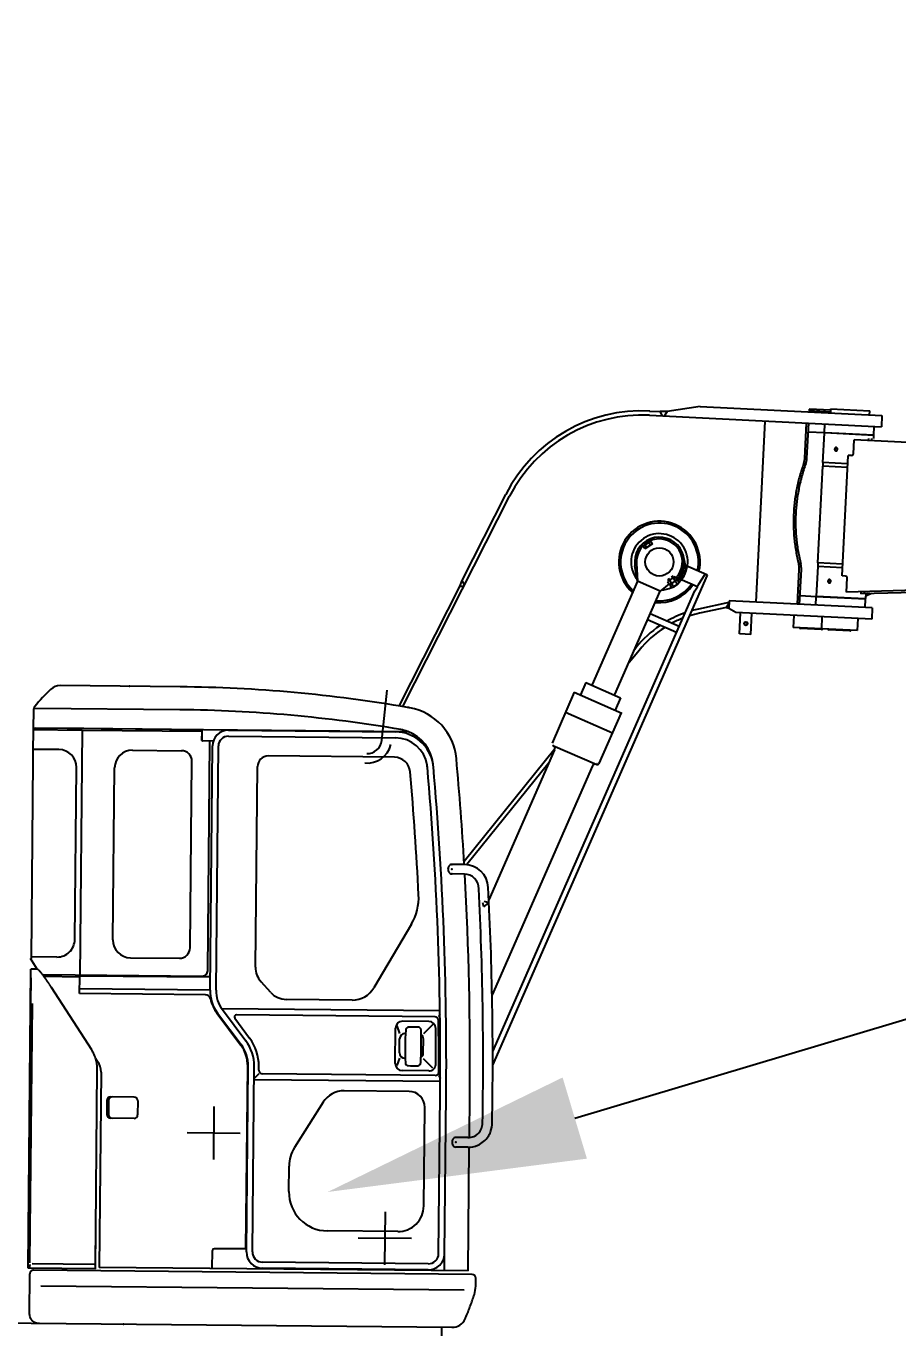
# Model space of a CAD drawing. Header units: metres. Extents: x -81 to 63023, y -186 to 109005.
# Drawn here: x 151.963 to 154.33, y -76.665 to -73.13 of the extents above; entities that cross this region are included whole.
import ezdxf
from ezdxf import colors
from ezdxf.entities.mleader import LeaderData, LeaderLine
from ezdxf.math import Vec2, Vec3

# ---------------------------------------------------------------- set-up
doc = ezdxf.new("R2010")
doc.units = ezdxf.units.M
doc.layers.add('LIN010CO', color=2, linetype='Continuous')
doc.layers.add('TEXT025', color=7, linetype='Continuous')
doc.styles.add('ARIAL', font='arial.ttf')

# ---------------------------------------------------------------- blocks, each defined once
blk = doc.blocks.new('scavatrice posa tubi')
for p, q in [((1.6311, 2.4001), (1.6608, 2.3986)), ((1.6806, 2.3992), (1.6608, 2.3986)), ((1.6672, 2.3863), (1.6608, 2.3986)), ((1.6806, 2.3992), (1.6721, 2.386)), ((1.7736, 2.413), (1.6806, 2.3992)), ((1.7736, 2.413), (2.288, 2.3871)), ((2.0822, 2.4055), (2.082, 2.4005)), ((2.1434, 2.3974), (2.082, 2.4005)), ((2.1436, 2.4024), (2.0822, 2.4055)), ((2.0833, 2.3974), (2.0834, 2.3999)), ((2.1432, 2.3944), (2.1438, 2.4064)), ((2.1438, 2.4064), (2.2536, 2.4008)), ((2.253, 2.3889), (2.2536, 2.4008)), ((1.6305, 2.3881), (2.2864, 2.3552)), ((1.9569, 2.3717), (1.9311, 1.8596)), ((2.07, 2.2671), (2.0749, 2.3658)), ((2.0759, 2.2668), (2.0809, 2.3655)), ((2.1254, 2.3392), (2.1266, 2.3632)), ((2.288, 2.3871), (2.2864, 2.3552)), ((2.0797, 2.3415), (2.1254, 2.3392)), ((2.1211, 2.2542), (2.1253, 2.3378)), ((2.1264, 2.3387), (2.1253, 2.3378)), ((2.1254, 2.3392), (2.2652, 2.3322)), ((2.2642, 2.3318), (2.1264, 2.3387)), ((2.2503, 2.317), (2.2506, 2.3229)), ((2.2594, 2.3165), (2.2597, 2.3225)), ((2.2651, 2.3307), (2.2642, 2.3318)), ((2.2647, 2.3222), (2.2651, 2.3307)), ((2.2652, 2.3322), (2.2664, 2.3562)), ((2.2075, 2.2791), (2.2095, 2.319)), ((3.9767, 2.2301), (2.2095, 2.319)), ((2.1211, 2.2542), (2.1207, 2.2438)), ((2.191, 2.2507), (2.1211, 2.2542)), ((2.1751, 1.9338), (2.1922, 2.2748)), ((2.2022, 2.2743), (2.1922, 2.2748)), ((2.107, 1.9704), (2.1207, 2.2438)), ((2.1905, 2.2403), (2.1207, 2.2438)), ((0.9328, 1.564), (1.2351, 2.159)), ((1.1004, 1.9203), (1.2245, 2.1645)), ((1.6154, 2.0191), (1.6311, 2.0299)), ((1.6336, 2.0207), (1.6294, 2.0269)), ((1.6388, 2.0243), (1.6346, 2.0305)), ((1.6179, 2.0099), (1.6137, 2.0161)), ((1.6388, 2.0243), (1.6179, 2.0099)), ((1.6232, 2.0135), (1.6189, 2.0197)), ((1.7328, 1.9633), (1.7265, 1.9894)), ((1.5964, 1.9187), (1.5895, 1.9625)), ((1.5938, 1.97), (1.5964, 1.9186)), ((1.7928, 1.937), (1.7328, 1.9633)), ((2.0492, 1.8536), (2.0541, 1.9523)), ((2.0551, 1.8533), (2.0601, 1.952)), ((2.1063, 1.9601), (2.1021, 1.8765)), ((2.107, 1.9704), (2.1063, 1.9601)), ((2.1762, 1.9565), (2.1063, 1.9601)), ((2.1768, 1.9669), (2.107, 1.9704)), ((1.0941, 1.9036), (1.1004, 1.9203)), ((1.1079, 1.9087), (1.1004, 1.9203)), ((1.1873, 0.5495), (1.7947, 1.9355)), ((1.5964, 1.9186), (1.4683, 1.6263)), ((1.6605, 1.8905), (1.5964, 1.9186)), ((1.7024, 1.9323), (1.6815, 1.9179)), ((1.6815, 1.9179), (1.6871, 1.9098)), ((1.6862, 1.9211), (1.6829, 1.9258)), ((1.6871, 1.9217), (1.6839, 1.9263)), ((1.6868, 1.9215), (1.6923, 1.9135)), ((1.7087, 1.9232), (1.6878, 1.9088)), ((1.6969, 1.9284), (1.6936, 1.9331)), ((1.6977, 1.929), (1.6945, 1.9338)), ((1.6972, 1.9287), (1.7027, 1.9207)), ((1.7024, 1.9323), (1.708, 1.9243)), ((1.7035, 1.9196), (1.709, 1.9116)), ((1.708, 1.9243), (1.7069, 1.922)), ((1.7087, 1.9232), (1.7142, 1.9152)), ((1.716, 1.9248), (1.7099, 1.9215)), ((1.7142, 1.9152), (1.7131, 1.9129)), ((1.766, 1.9029), (1.716, 1.9248)), ((1.7689, 1.9097), (1.788, 1.9384)), ((1.788, 1.9384), (1.7947, 1.9355)), ((2.1851, 1.9333), (2.1751, 1.9338)), ((3.9618, 1.9351), (2.1878, 1.8881)), ((2.1878, 1.8881), (2.1898, 1.9281)), ((0.9224, 1.5657), (1.0941, 1.9036)), ((1.1057, 1.9042), (1.0941, 1.9036)), ((1.1873, 0.5883), (1.7584, 1.8914)), ((1.5324, 1.5982), (1.6605, 1.8905)), ((1.6859, 1.9115), (1.6605, 1.8905)), ((1.6871, 1.9099), (1.6896, 1.9101)), ((1.6878, 1.9088), (1.6933, 1.9008)), ((1.693, 1.9124), (1.6985, 1.9044)), ((1.6933, 1.9008), (1.6959, 1.901)), ((1.7131, 1.9129), (1.6958, 1.901)), ((1.6987, 1.903), (1.7002, 1.9027)), ((1.7002, 1.9027), (1.6996, 1.9036)), ((1.7002, 1.9027), (1.71, 1.9094)), ((1.71, 1.9094), (1.7094, 1.9103)), ((1.7103, 1.911), (1.71, 1.9094)), ((2.2282, 1.8892), (2.2283, 1.8832)), ((2.6222, 1.8936), (2.2283, 1.8832)), ((2.2373, 1.8895), (2.2374, 1.8835)), ((2.2426, 1.8836), (2.2419, 1.8695)), ((2.2582, 1.884), (2.2423, 1.8766)), ((2.2469, 1.8837), (2.2425, 1.8817)), ((1.8553, 1.8584), (1.7694, 1.8399)), ((1.8481, 1.8446), (1.772, 1.8282)), ((1.8549, 1.8414), (1.8451, 1.8439)), ((1.8481, 1.8446), (1.8557, 1.8564)), ((1.8561, 1.8634), (1.8549, 1.8414)), ((1.8553, 1.8584), (1.8557, 1.8564)), ((2.2606, 1.843), (1.8561, 1.8634)), ((2.1021, 1.875), (2.0564, 1.8773)), ((2.1009, 1.851), (2.1021, 1.875)), ((2.1031, 1.8754), (2.1021, 1.8765)), ((2.2418, 1.868), (2.1021, 1.875)), ((2.2409, 1.8685), (2.1031, 1.8754)), ((2.2406, 1.844), (2.2418, 1.868)), ((2.2419, 1.8695), (2.2409, 1.8685)), ((2.2606, 1.843), (2.259, 1.8111)), ((1.7066, 1.7734), (1.6249, 1.8092)), ((1.7143, 1.7908), (1.6325, 1.8266)), ((1.8744, 1.8304), (1.8549, 1.8414)), ((2.259, 1.8111), (1.8744, 1.8304)), ((1.8854, 1.7698), (1.8884, 1.8297)), ((1.9173, 1.7682), (1.9203, 1.8281)), ((2.0385, 1.8221), (2.0368, 1.7882)), ((2.1184, 1.8181), (2.1167, 1.7842)), ((2.2199, 1.813), (2.2182, 1.7791)), ((1.9173, 1.7682), (1.8854, 1.7698)), ((2.2181, 1.7791), (2.0368, 1.7882)), ((2.1174, 1.7821), (2.0575, 1.7852)), ((2.1973, 1.7781), (2.1374, 1.7811)), ((1.6012, 1.7229), (1.5698, 1.6839)), ((1.5884, 1.726), (1.592, 1.7304)), ((0.303, 1.62), (-0.0356, 1.6233)), ((1.4507, 1.6319), (1.4354, 1.5969)), ((1.4507, 1.6319), (1.5487, 1.5889)), ((0.8737, 1.4683), (0.8887, 1.6104)), ((1.418, 1.6046), (1.355, 1.461)), ((1.418, 1.6046), (1.5521, 1.5458)), ((1.5487, 1.5889), (1.5334, 1.554)), ((-0.1116, 1.5524), (-0.1121, 1.5041)), ((0.3023, 1.5551), (-0.1075, 1.559)), ((1.3931, 1.5479), (1.5259, 1.4898)), ((-0.1119, 1.5241), (-0.1184, 0.8513)), ((1.5507, 1.5464), (1.4878, 1.4028)), ((-0.1121, 1.5041), (0.9471, 1.4938)), ((-0.1121, 1.4991), (0.026, 1.4978)), ((-0.1059, 1.504), (0.0306, 1.5027)), ((0.026, 1.4978), (0.0193, 0.8)), ((0.026, 1.4978), (0.3652, 1.4945)), ((0.0303, 1.5027), (0.3622, 1.4995)), ((0.3649, 1.4679), (0.3652, 1.4945)), ((0.3654, 1.4679), (0.3657, 1.4995)), ((0.4396, 1.4803), (0.9123, 1.4757)), ((0.4397, 1.4973), (0.9124, 1.4927)), ((-0.0394, 1.4424), (-0.1127, 1.4431)), ((0.1685, 1.4404), (0.307, 1.4391)), ((0.3968, 1.4666), (0.3659, 1.4669)), ((0.3813, 0.8165), (0.3876, 1.4644)), ((0.3878, 0.762), (0.3945, 1.4529)), ((0.4048, 0.7618), (0.4115, 1.4527)), ((1.1062, 1.1264), (1.3637, 1.4467)), ((1.3623, 1.4414), (1.1764, 1.0172)), ((1.3576, 1.4544), (1.4816, 1.4)), ((0.3316, 0.882), (0.3367, 1.4088)), ((0.9095, 1.4208), (0.5523, 1.4243)), ((1.3466, 1.4063), (1.114, 1.1169)), ((1.4824, 1.4018), (1.482, 1.402)), ((0.0054, 0.9051), (0.0101, 1.3919)), ((0.1133, 0.9041), (0.118, 1.3909)), ((0.5165, 0.8266), (0.522, 1.3946)), ((1.4692, 1.3963), (1.1855, 0.7491)), ((1.1072, 1.1174), (1.0715, 1.1177)), ((1.0607, 1.1045), (1.0607, 1.104)), ((1.107, 1.0902), (1.0712, 1.0906)), ((1.1625, 0.9978), (1.1596, 1.009)), ((1.1625, 0.9978), (1.1765, 1.0088)), ((1.1765, 1.0088), (1.1631, 1.0125)), ((0.9571, 0.9481), (0.851, 0.7684)), ((-0.1015, 0.8212), (-0.1195, 0.8513)), ((-0.0451, 0.8556), (-0.1184, 0.8563)), ((0.1628, 0.8536), (0.3014, 0.8523)), ((-0.1269, -0.0244), (-0.1187, 0.8213)), ((-0.1015, 0.8212), (-0.1187, 0.8213)), ((-0.1189, 0.7968), (-0.1196, 0.7234)), ((-0.0841, 0.806), (0.3662, 0.8017)), ((-0.0808, 0.801), (0.0193, 0.8)), ((0.0188, 0.7525), (0.0193, 0.8)), ((0.3812, 0.7998), (0.0193, 0.8033)), ((0.3882, 0.7983), (0.0193, 0.8019)), ((0.3882, 0.7995), (0.3812, 0.7998)), ((0.5594, 0.7555), (0.5321, 0.7857)), ((0.0531, 0.5927), (-0.0603, 0.7691)), ((0.3746, 0.749), (0.0188, 0.7525)), ((0.0189, 0.7665), (0.3878, 0.763)), ((-0.1188, 0.2689), (-0.1144, 0.724)), ((1.038, 0.7032), (0.4212, 0.7091)), ((0.4228, 0.707), (0.4891, 0.6185)), ((0.7901, 0.734), (0.6033, 0.7359)), ((0.4081, 0.696), (0.4744, 0.6075)), ((0.4092, 0.6968), (0.4755, 0.6083)), ((0.4579, 0.6822), (0.4996, 0.6264)), ((1.0241, 0.6863), (0.4627, 0.6917)), ((1.0062, 0.6735), (0.9326, 0.6742)), ((1.0175, 0.6649), (0.9915, 0.6386)), ((1.0381, 0.6941), (1.0339, 0.6862)), ((0.9114, 0.5544), (0.9124, 0.6544)), ((0.9242, 0.6393), (0.9169, 0.6613)), ((0.9406, 0.6391), (0.9392, 0.6392)), ((0.9237, 0.5843), (0.9241, 0.6243)), ((0.9909, 0.5837), (0.9913, 0.6237)), ((0.07, 0.5604), (0.0648, 0.5674)), ((0.9236, 0.5693), (0.9164, 0.5489)), ((0.9399, 0.5692), (0.9386, 0.5692)), ((0.9908, 0.5687), (1.0173, 0.5425)), ((0.0635, -0.0262), (0.069, 0.5378)), ((0.08, 0.5299), (0.0747, -0.0223)), ((0.4894, 0.0297), (0.4944, 0.5466)), ((0.4906, 0.0217), (0.4957, 0.5466)), ((0.5076, 0.0215), (0.5127, 0.5464)), ((0.5257, 0.5252), (0.5124, 0.5121)), ((0.5258, 0.5352), (0.5259, 0.5463)), ((1.0246, 0.5204), (0.5357, 0.5251)), ((1.0063, 0.5335), (0.9312, 0.5343)), ((1.0346, 0.5203), (1.039, 0.5123)), ((1.0389, 0.5032), (0.5123, 0.5083)), ((0.0962, 0.45), (0.0958, 0.41)), ((0.1011, 0.4499), (0.1008, 0.4099)), ((0.1735, 0.4592), (0.1062, 0.4599)), ((0.1834, 0.4491), (0.183, 0.4091)), ((0.7074, 0.4447), (0.6268, 0.3164)), ((0.9505, 0.4756), (0.7673, 0.4774)), ((1.0343, 0.0164), (1.0386, 0.4666)), ((1.0513, 0.0162), (1.0556, 0.4664)), ((1.1214, 0.3449), (1.1225, 0.4658)), ((0.3989, 0.4324), (0.3974, 0.2825)), ((0.9924, 0.1513), (0.9951, 0.4302)), ((0.173, 0.3992), (0.1057, 0.3999)), ((0.4731, 0.3567), (0.3232, 0.3582)), ((1.0723, 0.3318), (1.0723, 0.3313)), ((1.1171, 0.3447), (1.0832, 0.345)), ((1.1168, 0.3175), (1.0828, 0.3178)), ((1.1177, -0.0324), (1.1211, 0.3176)), ((-0.1215, -0.0099), (-0.1188, 0.2689)), ((0.6108, 0.192), (0.6115, 0.2642)), ((0.8828, 0.1348), (0.8814, -0.0151)), ((0.9187, 0.079), (0.7197, 0.0809)), ((0.064, 0.0258), (0.0641, 0.0398)), ((0.9571, 0.0591), (0.8071, 0.0606)), ((0.3939, -0.0254), (0.3944, 0.0256)), ((0.4907, 0.0297), (0.3995, 0.0305)), ((1.0506, -0.0317), (1.051, 0.0116)), ((0.0635, -0.0262), (-0.1269, -0.0244)), ((-0.1219, -0.0142), (-0.1232, -0.0216)), ((0.0597, -0.0142), (-0.1153, -0.0125)), ((1.1294, -0.0425), (-0.1117, -0.0305)), ((1.1177, -0.0324), (0.0747, -0.0223)), ((1.0049, -0.0293), (0.5362, -0.0248)), ((1.005, -0.0123), (0.5363, -0.0078)), ((1.1177, -0.0324), (1.0288, -0.0315)), ((-0.1229, -0.156), (-0.1218, -0.0404)), ((-0.122, -0.0632), (-0.1218, -0.0404)), ((1.1391, -0.0754), (1.1393, -0.0526)), ((1.1062, -0.0873), (-0.0906, -0.0757)), ((-1.1633, -0.1703), (1.0719, -0.1919)), ((1.0435, -0.2166), (1.0437, -0.1916))]:
    blk.add_line(p, q)
for centre, radius in [((1.6587, 1.9733), 0.04), ((1.9029, 1.7989), 0.005), ((1.9029, 1.7989), 0.00419)]:
    blk.add_circle(centre, radius)
for centre, radius, start, end in [((1.6095, 1.9688), 0.4319, 87.1208, 153.0614), ((2.0839, 2.3999), 0.0005, 357.1208, 87.1208), ((1.6095, 1.9688), 0.4199, 87.1208, 153.0614), ((2.1595, 2.292), 0.00554, 177.0655, 195.4762), ((2.1595, 2.292), 0.00554, 158.5169, 177.1826), ((2.159, 2.2918), 0.00503, 195.3539, 215.6708), ((2.159, 2.2922), 0.00502, 138.2808, 158.6302), ((2.1593, 2.292), 0.00487, 158.5045, 177.183), ((2.1593, 2.292), 0.00487, 177.0615, 195.4761), ((2.1589, 2.2919), 0.00443, 195.358, 215.6787), ((2.1589, 2.2922), 0.00442, 138.2777, 158.6236), ((2.1584, 2.2914), 0.00428, 215.5917, 239.4937), ((2.1585, 2.2927), 0.00427, 114.4798, 138.365), ((2.1583, 2.2915), 0.00377, 215.5949, 239.4962), ((2.1584, 2.2926), 0.00376, 114.4775, 138.3557), ((2.1581, 2.2909), 0.00373, 239.5991, 266.9697), ((2.1581, 2.2911), 0.00329, 239.6074, 266.971), ((2.1582, 2.2932), 0.00373, 87.2622, 114.3628), ((2.1582, 2.2931), 0.00328, 87.2609, 114.359), ((2.1581, 2.2911), 0.00328, 267.264, 294.3604), ((2.1581, 2.2909), 0.00373, 267.2672, 294.3669), ((2.1582, 2.2932), 0.00373, 59.6101, 86.9724), ((2.1582, 2.2931), 0.00329, 59.6004, 86.978), ((2.1579, 2.2915), 0.00376, 294.4791, 318.3655), ((2.1579, 2.2914), 0.00427, 294.4737, 318.3517), ((2.1579, 2.2926), 0.00377, 35.5821, 59.485), ((2.1579, 2.2927), 0.00428, 35.6031, 59.5012), ((2.1574, 2.2919), 0.00442, 318.2796, 338.6317), ((2.1574, 2.2923), 0.00443, 15.3506, 35.6643), ((2.1573, 2.2919), 0.00502, 318.2765, 338.6218), ((2.1573, 2.2923), 0.00503, 15.3667, 35.6881), ((2.157, 2.2921), 0.00487, 338.5174, 357.1838), ((2.157, 2.2921), 0.00488, 357.0609, 15.467), ((2.1568, 2.2921), 0.00554, 338.505, 357.1825), ((2.1568, 2.2921), 0.00554, 357.0595, 15.4777), ((2.5158, 2.088), 0.4779, 159.9684, 162.1302), ((2.018, 2.2696), 0.052, 340.0601, 341.152), ((2.5218, 2.0877), 0.4779, 159.9681, 162.1299), ((2.0179, 2.2696), 0.0521, 341.1512, 342.2364), ((2.0179, 2.2696), 0.0521, 342.2403, 343.3188), ((-19.2544, 8.4304), 22.1986, 343.84696, 343.84948), ((-17.4834, 7.5224), 20.2485, 344.92357, 344.92632), ((-17.4765, 7.1378), 20.1451, 345.97739, 345.98014), ((-17.4626, 6.7542), 20.0422, 347.03461, 347.03736), ((-15.9363, 6.0584), 18.4017, 348.08249, 348.08547), ((-16.1882, 5.7641), 18.5906, 349.13322, 349.1362), ((-15.1835, 5.2413), 17.5083, 350.19683, 350.20004), ((-14.075, 4.7422), 16.3338, 351.26358, 351.26701), ((-14.1077, 4.4419), 16.3234, 352.32639, 352.32982), ((-13.126, 4.0223), 15.2971, 353.3967, 353.40037), ((-13.1436, 3.7384), 15.2846, 354.46524, 354.4689), ((-12.2599, 3.3883), 14.3737, 355.51847, 355.52237), ((-12.2674, 3.1194), 14.3626, 356.59404, 356.59793), ((2.024, 2.2693), 0.052, 340.0601, 341.152), ((2.0239, 2.2693), 0.0521, 341.1512, 342.2364), ((2.0239, 2.2693), 0.0521, 342.2403, 343.3188), ((-19.2484, 8.4301), 22.1986, 343.84696, 343.84948), ((-17.4792, 7.5246), 20.2509, 344.91783, 344.92058), ((-17.4705, 7.1375), 20.1451, 345.97739, 345.98014), ((-17.4549, 6.7513), 20.0399, 347.04065, 347.0434), ((-15.9303, 6.0581), 18.4017, 348.08249, 348.08547), ((-14.8782, 5.5135), 17.2627, 349.1331, 349.13631), ((-15.1775, 5.241), 17.5083, 350.19683, 350.20004), ((-14.069, 4.7419), 16.3338, 351.26358, 351.26701), ((-14.1052, 4.4422), 16.3269, 352.32576, 352.3292), ((-13.1167, 4.0214), 15.2938, 353.39756, 353.40122), ((-13.139, 3.74), 15.2861, 354.4585, 354.46217), ((-12.2527, 3.3861), 14.3723, 355.52531, 355.52921), ((-12.2614, 3.1191), 14.3626, 356.59404, 356.59793), ((2.2025, 2.2793), 0.005, 267.1208, 357.1208), ((2.5185, 2.0872), 0.4807, 164.2851, 166.4341), ((2.5172, 2.0876), 0.4793, 162.1302, 164.2856), ((2.5244, 2.0869), 0.4807, 164.2855, 166.4344), ((2.5232, 2.0873), 0.4793, 162.1302, 164.2856), ((2.5204, 2.0868), 0.4826, 168.5779, 170.7161), ((2.5195, 2.087), 0.4817, 166.4344, 168.5778), ((2.5264, 2.0865), 0.4826, 168.5779, 170.7161), ((2.5255, 2.0867), 0.4817, 166.4344, 168.5778), ((2.5215, 2.0866), 0.4837, 172.8515, 174.9868), ((2.521, 2.0867), 0.4833, 170.716, 172.8517), ((2.5275, 2.0863), 0.4837, 172.8518, 174.9871), ((2.527, 2.0864), 0.4833, 170.7157, 172.8514), ((2.5217, 2.0866), 0.4839, 177.1208, 179.2538), ((2.5217, 2.0866), 0.4839, 174.9868, 177.1209), ((2.5276, 2.0863), 0.4839, 177.1209, 179.2539), ((2.5276, 2.0863), 0.4839, 174.9868, 177.1209), ((1.6587, 1.9733), 0.115, 346.631, 228.5444), ((1.6589, 1.9732), 0.11, 347.0869, 227.6003), ((2.5215, 2.0866), 0.4837, 179.2535, 181.3892), ((2.521, 2.0866), 0.4833, 181.3895, 183.5273), ((2.5275, 2.0863), 0.4837, 179.2535, 181.3892), ((2.527, 2.0863), 0.4833, 181.3891, 183.5269), ((1.6587, 1.9733), 0.08, 313.7371, 218.5539), ((1.6587, 1.9733), 0.07, 315.8697, 188.873), ((1.6587, 1.9733), 0.065, 315.9031, 182.9288), ((1.6312, 2.013), 0.014, 97.6597, 151.6137), ((1.6334, 2.0266), 0.00407, 73.3796, 175.8938), ((2.5203, 2.0866), 0.4826, 183.5269, 185.6676), ((2.5195, 2.0865), 0.4817, 185.6675, 187.8121), ((2.5263, 2.0862), 0.4826, 183.5269, 185.6676), ((2.5255, 2.0862), 0.4817, 185.6677, 187.8123), ((1.6178, 2.0158), 0.00407, 73.3796, 175.8938), ((2.5184, 2.0863), 0.4807, 187.8119, 189.9614), ((2.5172, 2.0861), 0.4794, 189.9619, 192.1171), ((2.5244, 2.086), 0.4807, 187.8122, 189.9616), ((2.5231, 2.0858), 0.4794, 189.9619, 192.1171), ((1.6585, 1.9729), 0.075, 320.09, 352.6104), ((2.5157, 2.0858), 0.4779, 192.1166, 194.2787), ((2.0022, 1.9551), 0.052, 13.199, 14.2805), ((2.0021, 1.9551), 0.0521, 12.1214, 13.201), ((2.0021, 1.9551), 0.0521, 11.034, 12.1121), ((2.002, 1.955), 0.0522, 9.964, 11.0405), ((2.0019, 1.955), 0.0523, 8.8868, 9.9618), ((2.0018, 1.955), 0.0523, 7.8217, 8.8954), ((2.0018, 1.955), 0.0524, 6.7225, 7.8111), ((2.0017, 1.955), 0.0525, 5.626, 6.7273), ((2.0017, 1.955), 0.0525, 4.5256, 5.6227), ((2.0016, 1.955), 0.0526, 3.4328, 4.5258), ((2.0016, 1.955), 0.0526, 2.3497, 3.4385), ((2.0016, 1.955), 0.0526, 1.2625, 2.347), ((-10.7062, 2.5086), 12.7724, 357.50313, 357.50748), ((2.0015, 1.955), 0.0526, 0.1758, 1.2562), ((2.0015, 1.955), 0.0527, 359.1079, 0.1839), ((2.0015, 1.955), 0.0527, 358.0342, 359.1059), ((2.5217, 2.0855), 0.4779, 192.1166, 194.2787), ((2.0082, 1.9548), 0.052, 13.1939, 14.2754), ((2.0081, 1.9548), 0.052, 12.1181, 13.1978), ((2.008, 1.9548), 0.0521, 11.0421, 12.1202), ((2.008, 1.9547), 0.0522, 9.9596, 11.0361), ((2.0079, 1.9547), 0.0523, 8.8947, 9.9698), ((2.0078, 1.9547), 0.0523, 7.81, 8.8837), ((2.0078, 1.9547), 0.0524, 6.7264, 7.8151), ((2.0077, 1.9547), 0.0525, 5.626, 6.7273), ((2.0077, 1.9547), 0.0525, 4.5256, 5.6227), ((2.0076, 1.9547), 0.0525, 3.4402, 4.5332), ((2.0076, 1.9547), 0.0526, 2.3424, 3.4312), ((2.0076, 1.9547), 0.0526, 1.2625, 2.347), ((2.0075, 1.9547), 0.0527, 358.0362, 359.1078), ((-10.7029, 2.5089), 12.7752, 357.50137, 357.50572), ((2.0075, 1.9547), 0.0526, 0.183, 1.2634), ((2.0075, 1.9547), 0.0527, 359.1008, 0.1768), ((1.6889, 1.9296), 0.0165, 282.0051, 327.268), ((1.7037, 1.9249), 0.00434, 257.6294, 291.6435), ((2.1407, 1.9186), 0.00554, 158.7692, 177.1758), ((2.1407, 1.9186), 0.00554, 177.0609, 195.7246), ((2.1402, 1.9184), 0.00502, 195.6069, 215.9531), ((2.1402, 1.9188), 0.00503, 138.5761, 158.8914), ((2.1405, 1.9186), 0.00488, 158.7636, 177.1757), ((2.1405, 1.9186), 0.00487, 177.057, 195.7323), ((2.1401, 1.9185), 0.00442, 195.6184, 215.9719), ((2.1401, 1.9188), 0.00443, 138.5753, 158.8888), ((2.1396, 1.918), 0.00427, 215.873, 239.7587), ((2.1397, 1.9193), 0.00428, 114.7507, 138.6554), ((2.1396, 1.9181), 0.00376, 215.8901, 239.7714), ((2.1396, 1.9192), 0.00377, 114.755, 138.6507), ((2.1394, 1.9198), 0.00373, 87.2674, 114.641), ((2.1394, 1.9196), 0.00329, 87.2695, 114.6481), ((2.1394, 1.9198), 0.00373, 59.8854, 86.9808), ((2.1394, 1.9196), 0.00329, 59.8891, 86.9795), ((2.1391, 1.9181), 0.00377, 294.7603, 318.6564), ((2.1391, 1.918), 0.00428, 294.77, 318.6648), ((2.1392, 1.9192), 0.00376, 35.889, 59.7725), ((2.1391, 1.9193), 0.00427, 35.8842, 59.7686), ((2.1386, 1.9185), 0.00443, 318.5762, 338.8879), ((2.1386, 1.9188), 0.00442, 15.6176, 35.9727), ((2.1385, 1.9185), 0.00503, 318.5771, 338.8856), ((2.1385, 1.9189), 0.00502, 15.6095, 35.9616), ((2.1382, 1.9187), 0.00488, 338.7685, 357.1785), ((2.1382, 1.9187), 0.00487, 357.056, 15.7283), ((2.138, 1.9187), 0.00554, 338.7758, 357.183), ((2.1381, 1.9187), 0.00553, 357.0579, 15.727), ((2.1848, 1.9283), 0.005, 357.1208, 87.1208), ((1.6587, 1.9733), 0.115, 263.9823, 325.5873), ((1.6589, 1.9732), 0.11, 264.7054, 325.0755), ((1.6587, 1.9733), 0.08, 273.828, 295.4694), ((1.688, 1.9141), 0.00434, 317.629, 351.6438), ((1.6942, 1.905), 0.00434, 317.629, 351.6438), ((1.6951, 1.9205), 0.0165, 282.0051, 327.268), ((1.7099, 1.9159), 0.00434, 257.6294, 291.6435), ((1.7175, 1.9273), 0.0544, 318.7274, 326.1875), ((1.7192, 1.9261), 0.0523, 326.1793, 333.9349), ((1.7177, 1.9268), 0.0539, 333.9638, 341.4769), ((2.1393, 1.9175), 0.00373, 239.8734, 266.979), ((2.1393, 1.9177), 0.00329, 239.8932, 266.9841), ((2.1393, 1.9177), 0.00329, 267.2677, 294.6499), ((2.1393, 1.9175), 0.00373, 267.2713, 294.6604), ((1.8349, 1.535), 0.3119, 109.4658, 119.7724), ((1.8349, 1.535), 0.2999, 111.6544, 118.0539), ((1.8349, 1.535), 0.2999, 102.1208, 107.5599), ((1.8349, 1.535), 0.3119, 102.1208, 105.6548), ((1.8349, 1.535), 0.3119, 124.004, 141.1992), ((1.8349, 1.535), 0.2999, 122.5421, 141.1992), ((2.0576, 1.7882), 0.003, 196.5933, 267.1208), ((2.1176, 1.7851), 0.003, 267.1208, 337.6484), ((2.1375, 1.7841), 0.003, 196.5933, 267.1208), ((2.1975, 1.7811), 0.003, 267.1208, 337.6484), ((-0.036, 1.5833), 0.04, 89.4455, 132.7107), ((0.2082, 1.3189), 0.3999, 132.7107, 142.1055), ((0.2643, -2.3785), 3.9987, 80.1805, 89.4455), ((-0.0916, 1.5522), 0.02, 142.1055, 179.4455), ((0.2643, -2.3785), 3.9338, 80.2919, 89.4455), ((0.2643, -2.3785), 3.9987, 80.0862, 80.1805), ((0.2643, -2.3785), 3.9987, 80.0862, 80.1337), ((0.9252, 1.403), 0.1599, 5.133, 80.0862), ((0.9252, 1.403), 0.1599, 5.133, 80.0862), ((0.4393, 1.4525), 0.0448, 89.4455, 179.4455), ((0.4393, 1.4525), 0.0278, 89.4455, 179.4455), ((0.9114, 1.3842), 0.0915, 8.8704, 89.4455), ((0.9114, 1.3842), 0.1085, 8.8704, 89.4455), ((0.9091, 1.3905), 0.11, 70.087, 80.2919), ((0.9091, 1.3905), 0.11, 5.0664, 69.7768), ((-0.0399, 1.3924), 0.05, 359.4455, 89.4455), ((0.168, 1.3904), 0.05, 89.4455, 179.4455), ((0.3067, 1.4091), 0.03, 359.4455, 89.4455), ((0.3659, 1.4679), 0.001, 179.4455, 269.4455), ((0.3664, 1.4679), 0.001, 179.4455, 269.4455), ((0.8325, 1.4727), 0.0686, 263.9735, 346.2258), ((0.8325, 1.4727), 0.0414, 267.7301, 353.9735), ((1.3532, 1.4454), 0.01, 336.3321, 66.3321), ((0.552, 1.3943), 0.03, 89.4455, 179.4455), ((0.909, 1.3758), 0.045, 4.9774, 89.4455), ((0.9114, 1.3842), 0.1085, 5.027, 8.8704), ((0.9114, 1.3842), 0.1085, 5.027, 8.8704), ((-8.474, 0.5587), 9.597, 3.3377, 5.13296), ((1.4776, 1.3909), 0.01, 66.3321, 156.3321), ((1.4832, 1.4048), 0.005, 246.3321, 336.3321), ((-8.474, 0.5587), 9.4635, 2.86579, 4.97737), ((0.9114, 1.3842), 0.0915, 5.027, 8.8704), ((-8.474, 0.5587), 9.5131, 359.44554, 5.02696), ((-8.474, 0.5587), 9.5301, 359.44554, 5.02696), ((1.0765, 1.1043), 0.0158, 147.1205, 179.4455), ((1.0729, 1.1066), 0.0115, 120.8797, 147.1205), ((1.0714, 1.1091), 0.00862, 89.4455, 120.8797), ((1.1066, 1.0492), 0.0681, 2.9708, 89.4702), ((1.0765, 1.1039), 0.0158, 179.4455, 211.7706), ((1.0728, 1.1016), 0.0115, 211.7706, 238.0114), ((1.0713, 1.0992), 0.00862, 238.0114, 269.4042), ((1.1066, 1.0492), 0.0411, 358.8893, 89.4702), ((-8.474, 0.5587), 9.597, 359.44554, 3.17488), ((0.8279, 1.0243), 0.15, 329.4455, 2.8658), ((-8.2859, 0.5618), 9.4461, 358.936, 2.95304), ((-8.2859, 0.5618), 9.4732, 358.94933, 2.97077), ((-0.0446, 0.9056), 0.05, 269.4455, 359.4456), ((0.1633, 0.9036), 0.05, 179.4455, 269.4455), ((0.3016, 0.8823), 0.03, 269.4455, 359.4456), ((-0.1016, 0.818), 0.00312, 76.6396, 88.8936), ((-0.1019, 0.8166), 0.00462, 68.3666, 76.7068), ((-0.1027, 0.8147), 0.00667, 62.6432, 68.4165), ((-0.1038, 0.8124), 0.00921, 58.5417, 62.7222), ((-0.1055, 0.8096), 0.0124, 55.4603, 58.5704), ((-0.1073, 0.807), 0.0156, 52.9886, 55.4575), ((-3.6607, -3.7471), 5.792, 52.03269, 52.03933), ((-3.6766, -3.4853), 5.5981, 50.249, 50.2559), ((-0.1169, 0.7952), 0.0309, 46.9101, 49.3767), ((-0.1233, 0.7884), 0.0402, 45.0962, 46.9484), ((-0.1318, 0.7798), 0.0523, 43.6778, 45.101), ((-0.1407, 0.7714), 0.0645, 42.5309, 43.6844), ((-0.1509, 0.762), 0.0784, 41.5751, 42.5246), ((-0.1606, 0.7534), 0.0914, 40.7671, 41.5812), ((-0.1718, 0.7437), 0.1062, 40.069, 40.7696), ((-4.1812, -2.5936), 5.3228, 39.765, 39.779), ((-4.2138, -2.5543), 5.323, 39.2018, 39.2158), ((0.3663, 0.8167), 0.015, 269.4455, 359.4456), ((0.5765, 0.826), 0.06, 179.4455, 222.2247), ((-4.2415, -2.52), 5.323, 38.7131, 38.7271), ((-4.1982, -2.4357), 5.2365, 38.2749, 38.2891), ((-4.2201, -2.4087), 5.2371, 37.8803, 37.8945), ((-4.2391, -2.3841), 5.2371, 37.5269, 37.5411), ((-4.2568, -2.3608), 5.237, 37.1922, 37.2064), ((-4.2721, -2.3399), 5.2366, 36.8945, 36.9087), ((-4.2863, -2.3214), 5.2369, 36.6259, 36.6401), ((-4.3349, -2.3315), 5.282, 36.3845, 36.3984), ((-4.3098, -2.2894), 5.2369, 36.1628, 36.177), ((-4.321, -2.2746), 5.2372, 35.9458, 35.9601), ((-4.3303, -2.2605), 5.2365, 35.746, 35.7602), ((-4.3397, -2.2481), 5.2369, 35.5621, 35.5763), ((-4.3485, -2.2364), 5.2373, 35.3875, 35.4017), ((-4.3561, -2.2253), 5.2371, 35.226, 35.2403), ((-4.3631, -2.2148), 5.2367, 35.0738, 35.088), ((-4.3695, -2.2055), 5.2367, 34.9361, 34.9503), ((-4.3766, -2.1968), 5.2375, 34.8, 34.8142), ((-4.3818, -2.1881), 5.2368, 34.6754, 34.6896), ((-4.3876, -2.1795), 5.2367, 34.547, 34.5612), ((-4.3934, -2.1726), 5.2376, 34.4348, 34.449), ((-4.3968, -2.1658), 5.2366, 34.3378, 34.352), ((-4.4021, -2.1595), 5.2374, 34.2348, 34.249), ((-4.4061, -2.1521), 5.2365, 34.1286, 34.1428), ((-4.4108, -2.1459), 5.2369, 34.0294, 34.0436), ((-4.4148, -2.1402), 5.2371, 33.9395, 33.9537), ((-4.4177, -2.1359), 5.237, 33.8679, 33.8821), ((-4.4217, -2.1296), 5.2369, 33.7725, 33.7867), ((-4.3814, -2.0966), 5.185, 33.703, 33.7172), ((-4.4274, -2.1208), 5.2368, 33.6294, 33.6436), ((-4.4309, -2.1158), 5.2369, 33.5487, 33.5629), ((-4.4343, -2.1108), 5.237, 33.4679, 33.4821), ((-4.436, -2.1082), 5.237, 33.4202, 33.4344), ((-4.4395, -2.1032), 5.2371, 33.3395, 33.3537), ((-4.4399, -2.1019), 5.2368, 33.3102, 33.3244), ((-4.444, -2.0963), 5.2371, 33.2202, 33.2345), ((-4.4451, -2.0937), 5.2366, 33.1762, 33.1904), ((-4.4555, -2.0969), 5.2471, 33.1286, 33.1426), ((-4.449, -2.0886), 5.2371, 33.0771, 33.0914), ((-4.4318, -2.0735), 5.2144, 33.0272, 33.0414), ((-4.453, -2.0822), 5.2369, 32.9671, 32.9813), ((-4.4094, -2.0503), 5.183, 32.9186, 32.933), ((-4.4563, -2.0771), 5.237, 32.8716, 32.8859), ((-4.4223, -2.0494), 5.1933, 32.8043, 32.8187), ((-4.4603, -2.0708), 5.2368, 32.7616, 32.7758), ((0.3744, 0.734), 0.015, 12.5985, 89.4455), ((0.4948, 0.7609), 0.107, 179.4455, 216.8415), ((0.4948, 0.7609), 0.1083, 192.5985, 216.8415), ((0.4948, 0.7609), 0.09, 179.4455, 216.8415), ((0.6039, 0.7958), 0.06, 222.2247, 269.4455), ((0.7908, 0.804), 0.07, 269.4455, 329.4455), ((0.4627, 0.6858), 0.006, 89.4455, 216.8415), ((0.9324, 0.6542), 0.02, 89.4455, 179.4455), ((1.0061, 0.6535), 0.02, 0.5732, 89.4455), ((1.024, 0.6763), 0.01, 0.7098, 89.4456), ((-8.474, 0.5587), 9.5087, 359.82928, 0.70976), ((0.3944, 0.5475), 0.1315, 359.4455, 36.8415), ((0.9391, 0.6242), 0.015, 89.4455, 179.4455), ((1.9393, 0.5945), 0.9997, 176.8478, 182.2052), ((0.9491, 0.649), 0.008, 92.1899, 176.8478), ((0.9602, 0.3573), 0.2999, 86.7997, 92.1899), ((0.9765, 0.6488), 0.008, 2.0446, 86.7997), ((-0.0145, 0.6134), 0.9997, 356.6845, 2.0446), ((0.9763, 0.6238), 0.015, 359.4455, 55.1174), ((-8.474, 0.5587), 9.5005, 359.96897, 0.5732), ((-0.0311, 0.5386), 0.1001, 28.5815, 32.7357), ((0.3944, 0.5475), 0.1, 359.4455, 36.8415), ((0.3944, 0.5475), 0.1013, 359.4455, 36.8415), ((0.3944, 0.5475), 0.1183, 359.4455, 36.8415), ((-0.0308, 0.5388), 0.0998, 24.4142, 28.5841), ((-0.0311, 0.5386), 0.1001, 20.2577, 24.4153), ((-0.0309, 0.5387), 0.0999, 16.0896, 20.2545), ((-0.031, 0.5387), 0.1, 11.9312, 16.0933), ((-0.0311, 0.5386), 0.1001, 7.7713, 11.928), ((0.03, 0.5304), 0.05, 359.4455, 36.8543), ((0.9314, 0.5542), 0.02, 179.4455, 269.4455), ((0.9387, 0.5842), 0.015, 179.4455, 269.4455), ((0.9483, 0.5563), 0.008, 182.2052, 266.727), ((0.9755, 0.556), 0.008, 272.0657, 356.6845), ((0.976, 0.5838), 0.015, 303.7737, 359.4456), ((1.0065, 0.5535), 0.02, 269.4455, 359.969), ((-0.0309, 0.5387), 0.0999, 3.6066, 7.7717), ((-0.031, 0.5387), 0.0999, 359.4464, 3.609), ((0.5358, 0.5351), 0.01, 179.4455, 269.4455), ((0.965, 0.8478), 0.2999, 266.727, 272.0657), ((1.0247, 0.5304), 0.01, 269.4455, 359.8293), ((0.1061, 0.4499), 0.01, 89.4455, 179.4455), ((0.1111, 0.4498), 0.01, 89.4455, 179.4455), ((0.1734, 0.4492), 0.01, 359.4455, 89.4455), ((0.7667, 0.4074), 0.07, 89.4455, 147.8398), ((0.9501, 0.4306), 0.045, 359.4455, 89.4455), ((0.1058, 0.4099), 0.01, 179.4455, 269.4455), ((0.1108, 0.4098), 0.01, 179.4455, 269.4455), ((0.1731, 0.4092), 0.01, 269.4455, 359.4456), ((1.1204, 0.3848), 0.038, 325.318, 338.2516), ((1.1137, 0.3866), 0.0448, 339.2616, 358.8605), ((1.1137, 0.3866), 0.072, 339.2616, 1.1842), ((1.0881, 0.3316), 0.0158, 147.1205, 179.4455), ((1.0845, 0.3339), 0.0115, 120.8797, 147.1205), ((1.083, 0.3364), 0.00862, 89.4455, 120.8797), ((1.1175, 0.3852), 0.0405, 269.4523, 294.4422), ((1.1181, 0.3848), 0.0399, 293.8024, 327.1155), ((1.1181, 0.3848), 0.0671, 293.8024, 326.7529), ((1.1204, 0.3848), 0.0652, 325.6949, 338.4658), ((0.7114, 0.2632), 0.1, 147.8398, 179.4455), ((1.0881, 0.3312), 0.0158, 179.4455, 211.7706), ((1.0844, 0.3289), 0.0115, 211.7706, 238.0114), ((1.0829, 0.3265), 0.00862, 238.0114, 269.4455), ((1.1175, 0.3852), 0.0677, 269.4523, 294.3139), ((0.7207, 0.1909), 0.11, 179.4455, 269.4455), ((0.9194, 0.152), 0.073, 269.4455, 359.4456), ((0.3994, 0.0255), 0.005, 89.4455, 179.4455), ((0.5366, 0.0212), 0.046, 179.4455, 269.4455), ((0.5366, 0.0212), 0.029, 179.4455, 269.4455), ((1.0053, 0.0167), 0.046, 269.4455, 359.4456), ((1.0053, 0.0167), 0.029, 269.4455, 359.4456), ((-0.1117, -0.0405), 0.01, 155.4506, 161.4368), ((-0.1117, -0.0405), 0.01, 149.4533, 155.4449), ((-0.1118, -0.0405), 0.00999, 143.44, 149.4437), ((-0.1118, -0.0405), 0.00996, 137.4286, 143.4508), ((-0.1117, -0.0405), 0.01, 131.4542, 137.4345), ((-0.1118, -0.0405), 0.01, 125.4443, 131.4409), ((-0.1118, -0.0405), 0.00998, 119.4481, 125.4591), ((-0.1117, -0.0405), 0.01, 113.4508, 119.4353), ((-0.1118, -0.0404), 0.00994, 107.4283, 113.4611), ((-0.1118, -0.0405), 0.01, 101.4467, 107.4261), ((-0.1118, -0.0405), 0.00998, 95.4337, 101.4456), ((-0.1118, -0.0405), 0.01, 89.4536, 95.4429), ((-0.1118, -0.0405), 0.01, 173.4321, 179.4299), ((-0.1117, -0.0405), 0.01, 167.4688, 173.4485), ((-0.1118, -0.0405), 0.00993, 161.4268, 167.4644), ((1.1293, -0.0525), 0.01, 359.4455, 89.4455), ((0.3761, 0.1512), 0.7994, 340.6908, 341.7539), ((1.0591, -0.0747), 0.08, 342.2298, 359.4456), ((0.3756, 0.1514), 0.7999, 337.5038, 338.5663), ((0.3753, 0.1515), 0.8002, 338.5656, 339.6277), ((0.3761, 0.1512), 0.7994, 339.628, 340.6911), ((-0.1002, -0.1562), 0.0227, 179.4394, 182.8884), ((-0.1004, -0.1562), 0.0225, 182.8762, 186.3598), ((-0.1004, -0.1562), 0.0225, 186.3628, 189.8461), ((-0.101, -0.1563), 0.0218, 189.8437, 193.4286), ((-0.1013, -0.1564), 0.0216, 193.4331, 197.0633), ((-0.1015, -0.1564), 0.0213, 197.0704, 200.7432), ((-0.1007, -0.1561), 0.0222, 200.7315, 204.2536), ((-0.1011, -0.1563), 0.0218, 204.2772, 207.87), ((-0.1009, -0.1562), 0.022, 207.8738, 211.4348), ((-0.1005, -0.1559), 0.0225, 211.4312, 214.9099), ((-0.1001, -0.1557), 0.0229, 214.9185, 218.3319), ((-0.0996, -0.1553), 0.0235, 218.3257, 221.6509), ((-0.0992, -0.1549), 0.0242, 221.6527, 224.8931), ((-0.0987, -0.1544), 0.0248, 224.8958, 228.0491), ((-0.0982, -0.1538), 0.0256, 228.0497, 231.1036), ((-0.0978, -0.1534), 0.0262, 231.0942, 234.3955), ((-0.0972, -0.1525), 0.0273, 234.396, 237.562), ((-0.0965, -0.1514), 0.0286, 237.5658, 240.5943), ((-0.0959, -0.1504), 0.0297, 240.5881, 243.4967), ((-0.0954, -0.1494), 0.0309, 243.4975, 246.3002), ((-0.0949, -0.1483), 0.0321, 246.3016, 248.9983), ((-0.0945, -0.1473), 0.0331, 248.9979, 251.6075), ((-0.0941, -0.146), 0.0345, 251.6066, 254.1161), ((-0.0938, -0.1448), 0.0357, 254.116, 256.5359), ((-0.0934, -0.1434), 0.0372, 256.5391, 258.865), ((-0.0932, -0.1421), 0.0385, 258.8634, 261.1098), ((-0.093, -0.1407), 0.0399, 261.1093, 263.2782), ((-0.0928, -0.1395), 0.0411, 263.2782, 265.3823), ((-0.0927, -0.1384), 0.0422, 265.3817, 267.4316), ((-0.0927, -0.1378), 0.0429, 267.4292, 269.4469), ((1.0723, -0.1519), 0.04, 269.4455, 336.4757), ((0.3756, 0.1514), 0.7999, 336.4405, 337.503)]:
    blk.add_arc(centre, radius, start, end)
for p in [(0.1604, 1.6214), (1.0715, 1.1177), (1.0712, 1.0906), (1.0713, 1.1041), (1.0829, 0.3314), (0.143, -0.1829), (0.143, -0.1829), (0.143, -0.1829)]:
    blk.add_point(p)

msp = doc.modelspace()

# ---------------------------------------------------------------- hatches: boundary and pattern name
at = {"layer": 'LIN010CO', "linetype": 'Continuous', "lineweight": 0}
h = msp.add_hatch(dxfattribs=at)
h.set_pattern_fill('AR-CONC', color=256, scale=0.01, style=0)
h.set_pattern_definition([(50, (140.031, 0), (1.821847, -0.15939), [0.1905, -2.0955]), (355, (140.031, 0), (-0.352434, 1.91057), [0.1524, -1.676406]), (100.4514, (140.1828, -0.0133), (1.469412, 1.751178), [0.1619, -1.780902]), (46.1842, (140.031, 0.508), (2.71079, -0.420423), [0.28575, -3.14325]), (96.6356, (140.2568, 0.473), (2.37404, 2.47426), [0.24285, -2.671356]), (351.184, (140.031, 0.508), (2.37404, 2.47426), [0.2286, -2.5146]), (21, (140.285, 0.381), (1.516144, -1.022652), [0.1905, -2.0955]), (326, (140.285, 0.381), (0.61802, 1.84188), [0.1524, -1.6764]), (71.4514, (140.4113, 0.2958), (2.134164, 0.819228), [0.1619, -1.7809]), (37.5, (140.03094, 0), (0.030886, 0.8455504), [0, -1.65608, 0, -1.7018, 0, -1.68275]), (7.5, (140.0309, 0), (0.668197, 1.001806), [0, -0.97028, 0, -1.61798, 0, -0.64135]), (327.5, (139.4645, 0), (1.355906, -0.0572874), [0, -0.635, 0, -1.9812, 0, -2.6289]), (317.5, (139.2105, 0), (1.481292, 0.254265), [0, -0.8255, 0, -1.31572, 0, -1.8669])])
edge = h.paths.add_edge_path()
edge.add_line((185.1029, -58.1205), (185.1029, -52.3856))
edge.add_line((185.1029, -52.3856), (169.8783, -53.2284))
edge.add_line((169.8783, -53.2284), (158.1879, -73.4767))
edge.add_line((158.1879, -73.4767), (158.1879, -77.5829))
edge.add_line((158.1879, -77.5829), (151.5056, -77.5829))
edge.add_line((151.5056, -77.5829), (151.5056, -78.1619))
edge.add_line((151.5056, -78.1619), (147.8233, -78.1619))
edge.add_line((147.8233, -78.1619), (138.2208, -78.3667))
edge.add_line((138.2208, -78.3667), (138.2208, -84.0773))
edge.add_line((138.2208, -84.0773), (147.8794, -83.888))
edge.add_line((147.8794, -83.888), (157.2318, -83.888))
edge.add_line((157.2318, -83.888), (157.2318, -83.309))
edge.add_line((157.2318, -83.309), (161.2318, -83.309))
edge.add_line((161.2318, -83.309), (161.2318, -81.3526))
edge.add_line((161.2318, -81.3526), (163.9141, -81.3526))
edge.add_line((163.9141, -81.3526), (163.9141, -75.011))
edge.add_line((163.9141, -75.011), (168.8588, -66.4466))
edge.add_arc((183.0389, -74.6335), 16.3739, 92.93915, 150, ccw=False)
edge.add_line((182.1993, -58.2812), (185.1029, -58.1205))

# ---------------------------------------------------------------- block references
at = {"xscale": 0.96, "yscale": 0.96, "zscale": 0.96}
msp.add_blockref('scavatrice posa tubi', (152.0905, -76.4793), dxfattribs=at)

# ---------------------------------------------------------------- next in the draw order: leaders
at = {"layer": 'TEXT025'}
ml = msp.add_multileader_mtext('Standard', dxfattribs=at)
ml.set_content("EXCAVATEUR  POUR \\PCHARGER LE MATÉRIEL \\PD'EXCAVATION SUR CAMION", color=1, style='ARIAL')
ml.set_leader_properties(color=6, linetype='Continuous')
ml.build(insert=Vec2(0, 0))
ml.multileader.update_dxf_attribs({"text_left_attachment_type": 2, "text_right_attachment_type": 2, "dogleg_length": 0.36, "arrow_head_size": 0.7, "scale": 2})
ctx = ml.context
ctx.base_point, ctx.scale, ctx.char_height, ctx.arrow_head_size, ctx.landing_gap_size, ctx.plane_origin = Vec3(162.6168, -73.5678), 2, 0.5, 0.7, 0.2, Vec3(157.6125, -84.2373)
ctx.left_attachment, ctx.right_attachment = 2, 2
notes = []
notes.append((ctx, [(0, (1, 1, 0), (161.8968, -73.5678), (1, 0), 0.72, [(0, [(152.7824, -76.296)], 0, [])])]))
ctx.mtext.insert, ctx.mtext.flow_direction = Vec3(162.8168, -72.4082), 5
ctx.mtext.has_bg_fill, ctx.mtext.bg_color, ctx.mtext.bg_scale_factor, ctx.mtext.bg_transparency, ctx.mtext.use_window_bg_color = 1, -1073741824, 1.1, 0, 1
for ctx, leaders in notes:
    for number, flags, end, landing, length, lines in leaders:
        leader = LeaderData()
        leader.index, (leader.has_last_leader_line, leader.has_dogleg_vector, leader.attachment_direction) = number, flags
        leader.last_leader_point, leader.dogleg_vector, leader.dogleg_length = Vec3(end), Vec3(landing), length
        for number, points, colour, breaks in lines:
            line = LeaderLine()
            line.index, line.vertices, line.color, line.breaks = number, Vec3.list(points), colors.encode_raw_color(colour), breaks
            leader.lines.append(line)
        ctx.leaders.append(leader)

# ---------------------------------------------------------------- next in the draw order: leaders
ml = msp.add_multileader_mtext('Standard', dxfattribs=at)
ml.set_content('TRANSPORT DU \\PMATERIEL AU DÉPÔT', color=1, style='ARIAL')
ml.set_leader_properties(color=6, linetype='Continuous')
ml.build(insert=Vec2(0, 0))
ml.multileader.update_dxf_attribs({"text_left_attachment_type": 2, "text_right_attachment_type": 2, "dogleg_length": 0.36, "arrow_head_size": 0.7, "scale": 2})
ctx = ml.context
ctx.base_point, ctx.scale, ctx.char_height, ctx.arrow_head_size, ctx.landing_gap_size, ctx.plane_origin = Vec3(153.2538, -79.5079), 2, 0.5, 0.7, 0.2, Vec3(144.532, -84.4657)
ctx.left_attachment, ctx.right_attachment = 2, 2
notes = []
notes.append((ctx, [(0, (1, 1, 0), (152.5338, -79.5079), (1, 0), 0.72, [(0, [(145.2431, -76.4125)], 0, [])])]))
ctx.mtext.insert, ctx.mtext.flow_direction = Vec3(153.4538, -78.7694), 5
ctx.mtext.has_bg_fill, ctx.mtext.bg_color, ctx.mtext.bg_scale_factor, ctx.mtext.bg_transparency, ctx.mtext.use_window_bg_color = 1, -1073741824, 1.1, 0, 1
for ctx, leaders in notes:
    for number, flags, end, landing, length, lines in leaders:
        leader = LeaderData()
        leader.index, (leader.has_last_leader_line, leader.has_dogleg_vector, leader.attachment_direction) = number, flags
        leader.last_leader_point, leader.dogleg_vector, leader.dogleg_length = Vec3(end), Vec3(landing), length
        for number, points, colour, breaks in lines:
            line = LeaderLine()
            line.index, line.vertices, line.color, line.breaks = number, Vec3.list(points), colors.encode_raw_color(colour), breaks
            leader.lines.append(line)
        ctx.leaders.append(leader)

doc.saveas('drawing.dxf')
